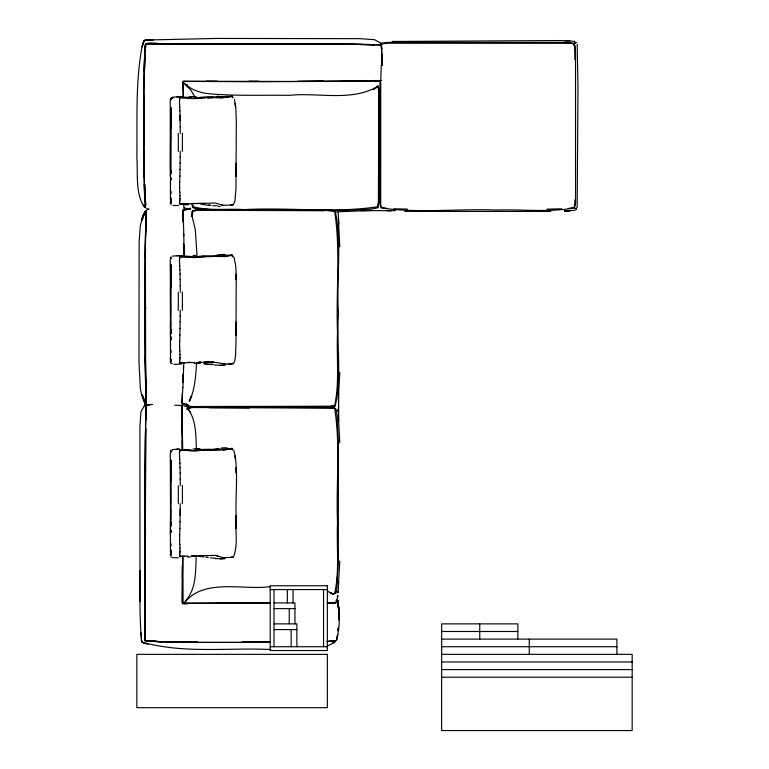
<?xml version="1.0" encoding="UTF-8"?>
<svg xmlns="http://www.w3.org/2000/svg" width="769" height="769" viewBox="0 0 769 769"><rect width="100%" height="100%" fill="white"/><g stroke="black" fill="none" stroke-linecap="round" stroke-linejoin="round"><path stroke-width="1.15" d="M145.033 355.432L146.11 401.966C144.072 338.764 144.139 275.389 146.091 212.186L145.043 258.009M145.485 247.407L145.331 355.432L146.389 402.139L145.812 389.835M145.091 601.569L145.12 526.65M145.408 257.98L145.697 386.403M170.92 472.752L171.006 460.112M170.92 120.435L171.006 107.795M182.272 601.685L182.686 557.208M191.375 216.435L192.029 211.09L197.229 209.812L330.535 210.216L335.188 210.889C342.205 243.946 336.197 279.791 338.475 313.492C336.332 343.839 342.08 376.397 335.178 406.051L330.487 406.686L191.394 406.868L186.857 406.205L185.367 404.475M233.315 204.881L234.939 201.218L235.977 187.934L236.314 120.733L235.727 107.064L234.439 99.288M233.315 363.766L234.68 361.517L235.602 355.047L236.025 341.378L236.198 274.225L235.727 265.939L234.007 257.24M233.315 557.208C238.736 544.462 234.632 529.034 236.121 515.432C235.227 493.919 238.717 471.82 234.007 450.682M338.495 420.989L338.543 393.42L338.629 420.989M379.992 82.331L379.992 202.949L381.107 207.947C418.942 213.359 458.151 208.562 496.428 210.052C522.247 209.158 549.047 212.58 574.453 207.947L575.568 202.949L575.548 53.57L575.116 45.919L573.299 43.074L564.023 42.41L387.153 42.401L382.251 43.074L381.011 44.938L376.493 44.717M380.751 82.398L380.722 204.89L381.578 207.419L387.345 208.495M144.159 170.295L144.264 190.462L145.303 202.468M145.12 601.473L145.139 586.699M170.507 478.933L170.41 552.036M144.178 96.106L144.188 145.014M144.87 626.456L144.908 640.462L146.639 641.086L184.502 642.403L269.813 642.423M236.035 176.361L236.121 163.115M236.054 328.584L236.035 335.236L236.121 321.99M236.035 528.688L236.121 515.432M144.908 403.139L144.716 400.678C143.457 403.667 146.158 403.965 146.197 402.725M182.561 577.807L182.83 603.29L270.159 603.031M182.945 557.496L182.695 603.213L269.986 602.915M145.408 247.445L145.716 227.422M182.32 565.888L182.224 603.338M182.407 577.702L182.493 565.542M574.827 59.588L574.827 50.408M145.322 619.478L145.466 526.486M171.045 107.881L170.968 173.688M170.535 315.78L170.247 259.538M170.958 333.669L170.997 264.555L171.112 287.693M171.045 460.198L170.968 526.015M180.196 157.126L180.244 151.301M180.196 316.001L180.244 310.176M180.244 503.618L180.119 515.374M145.264 619.016L145.408 570.185M170.391 169.401L170.516 139.775M170.901 179.975L170.92 177.937M170.391 328.276L170.507 285.491M170.891 339.869L170.92 336.812M170.901 532.292L170.92 530.254M378.733 98.74L378.8 91.915M144.995 615.479L145.235 640.808L161.865 641.971L184.55 642.413L269.717 642.442M170.497 169.382L170.41 199.709M170.305 176.034L170.247 100.652M170.305 334.909L170.583 321.702M180.119 163.057L180.196 156.905M180.119 321.932L180.196 315.78M180.196 509.232L180.023 521.94M381.222 65.307L380.77 80.437M171.054 173.784L171.103 170.468M171.045 333.765L171.103 329.343M170.66 509.213L170.324 534.455M171.054 526.102L171.103 522.795M179.629 187.761L179.706 182.138M179.629 346.636L179.706 341.013M179.629 540.078L179.706 534.465M170.958 180.061L170.987 178.023M170.41 334.89L170.507 356.883M170.939 339.956L170.987 336.899M170.958 532.379L170.987 530.35M180.023 169.622L180.119 162.836M180.023 328.498L180.119 321.711M145.495 237.006L146.427 211.975L145.831 224.058M338.571 581.643L338.36 592.649M144.63 68.95L144.966 57.098M145.735 429.073L145.399 526.63M179.888 176.245L180.023 169.401M179.888 335.13L180.023 328.276M179.888 528.572L180.023 521.718M144.197 71.257L144.437 60.741M181.888 405.003L182.368 441.07M145.735 428.554L145.37 496.303M181.532 406.022L181.532 410.031M183.753 363.112L182.945 387.691M144.457 71.094L144.937 54.734M338.36 583.796L338.418 581.547M182.003 402.956L182.811 387.643M179.706 182.359L179.888 176.024M179.706 341.234L179.888 334.909M182.993 374.388L182.724 382.318M183.291 374.205L183.022 382.049M183.426 369.726L183.522 366.352M179.706 534.676L179.888 528.351M196.191 556.794C195.489 571.617 196.345 588.506 185.906 600.397M146.177 407.397C147.59 405.945 144.62 404.225 145.533 405.551M145.975 419.922L146.12 415.5M146.495 406.628L146.12 415.568M179.533 99.393L179.571 98.48M179.456 102.267L179.513 100.547M179.533 258.278L179.571 257.365M179.456 261.143L179.581 257.538M179.456 454.585L179.59 451.807M179.533 451.72L179.571 450.807M179.879 198.787L179.984 195.691M179.879 357.662L179.984 354.576M179.984 548.018L179.677 553.257M179.504 203.391L179.792 198.642M179.504 362.276L179.792 357.518M179.504 555.718L179.792 550.96M339.783 372.254L338.322 399.726M145.303 640.135L144.908 640.615L146.735 640.644M171.006 199.555L171.074 197.854L171.026 199.642M171.006 551.873L171.074 550.171M339.783 561.024L338.322 587.593M182.282 393.411L181.936 403.619L184.022 403.36M182.224 400.582L182.464 404.004M145.322 50.129L145.793 44.371M170.257 359.498L170.382 356.951M171.026 551.969L171.112 550.268M190.501 208.562L190.722 207.986M144.726 206.563C146.446 213.888 143.832 182.166 144.361 184.368M144.726 52.686L145.456 44.544M577.173 207.351L577.99 87.157L577.173 44.285M145.197 50.081L145.36 47.736M196.46 364.391C195.72 376.858 194.845 389.758 189.376 401.197L190.26 398.938L189.443 401.264M179.513 100.768L179.59 99.48M179.513 259.643L180.09 256.711C197.297 256.856 214.676 257.038 231.796 255.154L232.623 256.798M179.513 453.085L179.581 450.98M381.539 48.956L381.28 44.669M146.235 211.388C146.264 209.553 144.485 212.215 144.361 213.321M179.542 202.439L179.677 200.719M179.542 361.324L179.677 359.594M179.542 554.766L179.879 550.883M179.677 200.94L179.879 198.565M179.677 359.815L179.879 357.441M170.968 99.826L171.054 99.028M170.968 258.701L171.054 257.903L170.968 258.615M170.968 452.143L171.054 451.345L170.968 452.057M170.41 99.768L170.718 98.249L172.448 97.74M170.968 99.73L171.045 98.941M170.41 258.644L171.16 256.692M170.41 452.085L170.718 450.567L172.448 450.067M183.118 211.11L183.522 209.985L184.848 209.966M337.937 630.772L338.35 627.658L337.947 630.763M144.428 212.763L143.601 215.301L144.918 212.359L143.572 215.358M144.63 212.696L146.293 210.408M335.38 640.942L335.342 641.135M179.581 98.874L180.09 97.836C192.894 99.191 205.515 96.644 218.348 97.548M179.581 451.201L180.09 450.153C192.327 451.432 204.371 449.202 216.627 449.788M337.245 596.802L337.783 595.619M334.813 641.327L335.332 641.019M141.573 219.732L143.313 214.859L140.352 225.567L139.122 241.543L138.978 362.699L140.352 388.547L141.573 394.516L144.707 402.379L141.583 394.468M336.514 639.981L337.62 634.877L336.476 640.116M336.966 599.945L337.918 595.696M144.937 212.042L144.755 212.792L145.081 211.706L145.879 211.706L145.13 211.754M143.707 214.58L142.928 217.733L144.207 213.715M336.62 639.808C339.86 628.35 339.715 616.248 338.293 604.521L338.927 611.653L337.937 600.195L338.581 609.452L338.283 602.819M336.38 602.002L336.659 600.983M336.514 599.743L335.736 602.396M143.024 43.458L144.668 40.315L153.473 39.728L144.803 40.286L146.245 40.248C142.698 39.546 143.236 44.852 142.054 46.736C135.286 83.042 137.42 120.224 136.844 156.972C138.036 173.419 135.133 191.846 143.87 206.717M378.04 207.044L378.646 199.882M145.889 44.083L183.656 44.227M232.488 363.324L231.95 364.054M187.04 409.752L188.482 408.022L193 407.532L330.305 407.964L334.63 408.502C340.715 445.809 335.88 485.028 337.524 522.872C336.389 546.105 339.754 570.752 334.63 593.399L332.246 593.879M183.166 97.096L183.051 81.899L183.666 81.245L289.673 81.447L380.991 80.649M183.214 81.379L182.916 89.473M144.197 405.897L140.948 411.819L139.929 426.286L139.968 601.483L139.737 570.454C140.371 594.197 139.189 618.449 141.794 642.019C183.282 653.929 227.98 647.488 270.64 649.507M159.904 43.612C141.102 41.718 145.312 42.776 144.38 60.549C143.986 108.852 142.563 157.289 145.437 205.506M183.368 209.601L183.06 212.984M185.887 600.752L188.28 598.397L185.887 600.772C206.467 578.624 243.34 590.207 269.775 586.728M381.597 44.698L382.635 43.756L387.355 43.247L571.107 43.333M145.966 44.15L145.822 43.708C141.967 85.397 144.418 133.777 144.188 177.351M184.425 602.165L185.906 600.906M145.005 207.303L145.764 207.447L145.139 207.351M145.918 211.042L146.35 210.773L145.841 211.1M232.786 204.967L223.087 205.323L215.214 203.045L188.213 203.737M232.786 363.843L223.644 364.073M232.786 557.285L223.087 557.65L215.214 555.362L191.962 555.949M381.261 44.852L345.271 43.823L146.898 43.622M373.734 89.358L377.166 86.81C350.837 101.729 317.876 92.328 289.125 95.337C262.114 94.914 235.016 96.154 208.082 93.645C201.257 92.732 194.432 90.925 188.78 86.83M574.193 43.516L576.241 42.699M232.305 204.919L230.863 205.294M232.305 557.025L230.863 557.4M232.305 557.246L230.863 557.621M374.195 89.002L377.589 86.561M574.491 43.295L575.049 42.91M574.462 43.006L575.039 42.612M334.919 603.271L335.457 602.906L334.919 603.223M179.686 257.192L183.993 256.798L194.865 257.673L204.727 256.481M179.686 450.634L183.993 450.24M144.928 640.5L145.706 640.481M145.899 43.641L259.73 43.814M186.675 408.368L192.596 407.128L330.535 407.522L334.131 407.772L335.822 408.848L337.024 415.087L338.379 443.011L338.379 560.918L336.639 590.102L335.822 593.062L332.583 594.264M334.65 642.49L327.065 646.085M335.524 602.848L336.188 602.483M575.558 42.804L575.952 42.285M334.996 641.413L332.717 642.596L333.573 642.182M186.55 209.754L182.82 209.985L183.051 222.212M186.607 85.205L187.646 84.753M144.88 639.452L145.187 441.031L146.273 405.753L145.379 405.417L146.495 405.426M145.13 405.225L145.966 405.619M334.967 405.907L330.382 406.513L209.36 406.705L191.568 406.714L187.117 406.08M334.976 593.572L332.448 594.11M185.944 209.466L184.137 209.639L184.973 209.899M574.827 210.283L564.523 211.052M381.001 80.553L374.263 80.514M147.081 209.726L149.119 209.091M145.245 405.311L146.495 405.474M184.041 403.715L183.224 403.975L188.328 404.792M146.014 44.025L152.762 43.977M181.811 405.907L182.714 449.442M145.841 403.283L145.053 403.465M215.666 255.885L217.694 255.356M215.628 255.798L217.694 255.26M380.395 43.506L381.635 43.218M215.195 255.596L218.204 255.135M193.23 210.552L197.383 209.985L249.81 210.408M229.143 96.731L231.796 96.269L232.449 97.096M213.417 449.432L218.204 448.577M188.059 407.849L192.769 407.301L330.43 407.695L334.976 408.32M186.78 209.341L187.751 209.139M228.335 96.913L223.116 97.586M225.567 449.384L232.238 448.298L233.17 450.173M228.643 96.308L216.906 96.865M228.643 255.193L216.906 255.741M228.643 448.635C217.589 450.605 206.227 447.894 195.153 450.49M201.516 450.269L194.865 451.115L185.156 450.278M574.827 41.343L560.293 40.555L392.171 41.468M184.31 204.064L180.254 204.391L179.504 202.209M181.503 363.083L184.31 362.728M183.378 556.285L179.6 555.997M172.544 97.23L179.754 96.711L176.812 96.846M172.544 256.106L179.754 255.587L176.812 255.731M172.544 449.548L178.264 449.106M187.963 555.968L180.254 556.718L179.504 554.526M230.863 205.073L231.95 204.958M181.426 364.083L173.909 364.41M202.593 450.153L219.213 450.125M180.215 97.49L181.542 97.355M180.215 256.375L181.542 256.231M180.215 449.817L181.542 449.682M218.857 254.712L225.019 254.356M195.153 98.172C207.419 95.394 220.021 98.624 232.238 95.981L233.17 97.846M195.999 98.682L207.899 97.442M195.153 257.048C207.419 254.27 220.021 257.5 232.238 254.856L233.17 256.721M150.234 404.581L146.408 404.946L152.656 404.436M327.229 641.452C328.382 641.125 338.033 640.269 334.919 641.567M568.214 208.495L573.982 207.419L574.837 204.89L574.837 199.777M181.772 204.054L184.56 203.814M184.56 362.689L180.465 363.006M182.705 556.295L184.56 556.131M564.686 210.956L569.156 210.581M146.11 405.013L149.196 404.773L146.225 404.994M213.013 97.615L207.592 97.826M212.898 97.519L207.399 97.73M335.101 602.694L327.19 602.838M209.802 97.5L212.532 97.298M188.078 203.689L184.695 203.929L188.309 203.679M371.706 210.389L336.351 211.888M327.094 641.404L335.63 640.817L334.89 641.663M185.108 204.842L188.751 204.621M148.946 39.959L215.964 38.45L360.075 38.661L374.541 39.68L380.463 42.939M380.463 44.881L380.972 44.362M223.116 449.903L231.796 448.596L232.449 449.423M223.116 450.125L231.796 448.817L232.449 449.634M186.223 449.98L188.299 449.884M180.465 556.448L181.772 556.381M187.626 97.932L189.712 97.836M186.425 450.221L188.674 450.211M183.926 403.648L182.628 403.61L182.253 402.475M176.812 449.173L179.754 449.038M221.559 447.923L227.124 447.789M217.223 205.736L212.686 205.746M204.708 362.112L207.986 361.978M204.708 362.334L213.782 361.776M207.986 555.641L191.721 555.824M187.963 362.305L189.847 362.228M189.847 362.449L180.254 363.276L179.504 361.084M178.495 205.515L173.044 205.467M178.495 557.842L172.16 557.621M188.213 362.612L194.682 362.478M561.649 208.793L546.913 209.168M228.431 364.237L230.863 364.179M193.067 448.923L200.209 448.779M171.622 97.932L172.823 97.913M187.348 556.977L190.991 556.891M365.352 80.543L345.118 80.793M364.477 80.745L342.772 80.812M368.774 80.649L370.927 80.61M171.631 98.028L172.842 97.999M196.028 96.538L189.011 96.663M550.844 211.417L404.715 211.417M193.067 255.471L196.028 255.414M184.108 603.55L187.665 603.482M178.264 96.788L183.483 96.702M569.935 210.966L564.648 211.014L567.522 211.014M178.264 255.664L183.483 255.577M187.492 603.79L182.705 603.809M220.097 365.371L225.029 365.294L214.359 365.131M215.57 558.659L225.029 558.736M145.024 307.85L145.947 307.84M220.097 558.813L222.952 558.765M327.757 210.706L334.63 211.225C340.773 250.963 335.861 292.547 337.524 332.804C336.389 356.845 339.763 382.26 334.621 405.734L330.257 406.253L191.798 406.513L187.521 405.936L186.242 404.302M217.694 96.385L218.694 96.375M217.694 96.471L218.694 96.461M172.419 363.602L170.728 363.295L170.43 360.921M217.694 448.712L218.694 448.702M342.916 80.985L345.262 80.966M323.316 81.13L297.872 81.264M198.546 362.141L200.574 362.122M198.546 362.362L200.574 362.343M196.105 362.632L199.363 362.603M196.028 448.865L199.008 448.846L197.172 448.846M198.806 362.439C208.034 361.843 216.896 361.959 225.769 364.381M241.822 642.192L269.832 642.115M204.708 203.449L191.721 203.506M360.844 210.677L395.458 210.648M242.35 642.134L269.756 642.048M216.176 43.823L184.781 43.823M259.864 43.795L345.329 43.92L376.637 44.842M324.547 210.725L197.585 210.235L192.731 211.369L192.308 217.656M202.372 256.625L205.006 256.702M200.18 450.067L202.372 450.067M216.704 603.281L270.15 603.242M567.522 40.613L564.648 40.613L569.935 40.67M290.057 44.102L344.166 44.218M224.519 44.218L259.864 44.198M207.111 97.5L222.087 97.865L231.796 96.49L232.449 97.317M316.607 210.418L332.458 210.456L334.976 211.042M202.141 256.375L204.535 256.375M196.095 256.625L197.873 256.625M196.297 256.721L198.085 256.721M199.969 449.827L202.141 449.827M191.721 555.603L195.336 555.603M270.198 589.583L327.354 589.583M274.004 602.915L294.96 602.915L294.96 623.87M274.004 608.625L294.96 608.625M274.004 623.87L296.872 623.87L296.872 646.729M274.004 629.58L296.872 629.58M441.646 631.493L517.854 631.493M441.646 639.106L616.911 639.106L616.911 654.352M270.198 646.729L327.354 646.729M441.646 646.729L616.911 646.729M441.646 654.352L632.156 654.352L632.156 730.55L441.646 730.55L441.646 623.87L517.854 623.87L517.854 639.106M441.646 661.965L632.156 661.965M441.646 669.588L632.156 669.588M441.646 677.21L632.156 677.21M315.713 43.823L332.496 43.852M249.021 81.168L258.461 81.187M190.491 256.625L192.375 256.625M190.664 256.711L192.558 256.711M342.916 44.218L159.606 43.92M249.175 407.954L209.091 407.724M327.286 603.136L333.496 603.252M217.502 81.206L206.448 81.13M200.238 363.535L194.192 363.468M197.393 642.086L170.218 641.731M197.373 642.182L165.306 641.731M197.739 210.254L202.43 210.312M380.53 81.043L259.662 81.774L183.33 81.379L183.282 97.048M359.681 44.515L374.272 45.006M220.165 97.605L222.087 97.644M222.404 449.356L216.906 449.183M219.213 449.913L222.087 449.961M407.483 209.139L393.911 208.793M359.988 44.515L362.161 44.564M218.146 206.438L220.097 206.486M215.214 558.131L210.379 557.881M180.254 204.179L181.503 204.208M378.963 44.919L379.809 44.938M379.675 45.236L380.453 45.256M184.147 97.096L191.385 97.673M184.147 255.971L191.385 256.548M184.147 449.423L191.385 449.99M162.009 641.923L145.802 640.904M217.214 96.221L218.55 96.692M174.726 405.225L181.561 405.455M157.155 641.461L148.994 641M150.234 640.981L157.203 641.336M214.878 256.471L225.182 256.567L231.796 255.366L232.449 256.192M193.942 98.72L188.395 98.163M187.376 404.465L185.694 404.196M386.394 210.581L390.873 210.956M212.686 364.621L208.216 364.17M145.793 405.619L145.889 405.638M210.86 364.093L213.167 364.285M198.796 556.343L203.67 556.939M208.697 204.939L210.86 205.217M210.379 205.563L206.063 204.977M204.285 363.814L208.937 364.477M200.815 204.227L205.265 204.852M206.726 364.189L208.908 364.506M206.063 557.294L208.216 557.612M203.67 363.497L206.063 363.852M186.415 404.215L187.069 404.34M221.088 204.804L222.75 205.14M189.635 209.197L184.416 207.966M146.552 208.687L148.609 209.206M215.849 555.458L217.733 555.987M144.726 643.336L148.004 644.307M188.328 208.659L190.452 209.389M575.943 209.293L576.269 208.591M143.034 642.711L144.745 643.317L141.832 642.048L141.458 640.077L141.554 641.557L140.967 632.868M183.878 208.255L184.358 208.447M145.466 405.148C146.052 444.088 143.89 486.815 145.062 526.496M327.421 591.159L332.689 593.735M183.762 405.628L185.3 406.532M575.001 208.428L576.135 208.832M180.254 363.055L179.6 362.555M186.165 406.234L187.155 406.849M186.569 406.224L187.473 406.811M574.626 208.13L576.577 209.206L576.241 207.774M171.141 204.737L170.43 202.045M171.141 557.064L170.43 554.362M572.924 43.756L574.558 46.38L574.818 49.274M194.97 97.211L190.914 90.194L184.147 83.215M188.011 86.955L184.195 83.167M179.927 204.15L179.504 203.131M179.927 363.026L179.504 362.016M179.927 556.477L179.504 555.458M190.616 412.626L187.819 408.772C196.537 420.316 195.749 435.956 196.412 449.73M377.714 86.224L378.819 91.732L378.396 202.372L377.858 206.698C334.313 213.446 288.548 207.13 244.552 209.591C227.653 208.447 209.293 211.177 192.961 206.698L192.481 204.314M377.992 85.417L379.223 91.328L378.838 202.603L378.579 206.198L377.512 207.89L371.273 209.091L343.349 210.446L225.442 210.446L196.258 208.707L193.288 207.89L192.087 204.65M146.254 403.571L144.822 403.61L144.332 401.812M144.947 207.063L143.765 204.785L144.168 205.64M183.964 207.803L183.541 203.698M144.649 401.927L142.919 396.083L144.188 400.111M192.894 205.727L193.269 206.774M192.788 207.044L192.25 204.516M192.481 217.963L195.307 229.633L197.008 255.443M143.274 398.553L142.159 394.718L143.294 398.669M337.322 409.589L337.851 411.54M338.168 212.234L338.879 224.154M378.511 86.791L379.059 91.501L378.646 196.633M144.947 403.196L144.793 400.726M181.849 405.551L181.705 409.867M170.305 202.103L170.41 203.035M170.305 360.978L170.41 361.911M170.305 554.42L170.41 555.353M235.199 103.69L235.593 107.035L235.256 103.584M235.199 456.007L235.593 459.362L235.256 455.911M171.103 202.747L170.968 200.411M381.78 48.966L381.405 45.409L382.222 65.057L381.414 45.14M171.103 202.833L170.978 200.498M145.485 207.13C145.572 208.255 144.255 207.505 144.774 206.611M338.322 414.654L339.783 442.896M338.322 217.598L339.783 246.791M179.562 104.18L179.725 107.256M179.562 263.065L179.725 266.132M179.562 456.507L179.725 459.574M381.366 44.967L381.559 48.995M144.966 193.509L144.63 184.281M179.725 107.035L179.908 110.89M179.811 192.039L179.984 195.912M179.725 265.911L179.908 269.765M179.811 350.914L179.984 354.788M179.725 459.362L179.908 463.217M179.811 544.356L179.984 548.239M236.314 279.608L236.064 274.235L236.227 279.608M236.314 473.05L236.064 467.677L236.227 473.05M381.799 54.291L382.097 65.557M179.456 102.046L179.562 104.401M179.456 260.922L179.562 263.286M179.456 454.364L179.562 456.728M179.629 187.54L179.811 192.26M179.629 346.415L179.811 351.135M179.629 539.857L179.811 544.577M171.016 191.308L171.103 193.548M171.016 350.183L171.103 352.423M171.016 543.625L171.103 545.865M144.745 184.387L144.947 190.154M179.908 110.669L180.148 120.743M179.908 269.554L180.052 274.245M179.908 462.996L180.052 467.687M170.968 359.286L171.103 361.622L170.978 359.373M170.968 552.728L171.103 555.064L170.978 552.815M183.368 218.319L183.81 235.718M183.32 221.539L182.878 210.629M337.255 591.073L337.303 592.909M183.618 233.536L183.676 235.747M381.866 56.368L382.078 65.423L381.895 56.416M170.439 264.632L170.487 266.747M183.791 235.679L184.147 255.568M181.869 415.433L181.917 417.586M338.745 612.73L338.869 619.795L338.745 616.334M183.839 244.657L183.983 255.596M183.522 243.417L183.695 255.558M180.052 115.148L180.206 126.837M180.052 274.024L180.148 279.628M180.052 467.465L180.148 473.07M338.754 612.739L338.869 619.795L338.754 615.104M171.112 128.817L171.006 120.522M171.112 481.134L171.006 472.848M170.631 139.775L170.507 126.616M382.145 56.07L382.251 65.086M179.581 98.653L179.59 99.701M182.051 424.027L182.436 449.298M180.148 279.407L180.206 285.712M180.148 472.848L180.206 479.154M180.206 126.616L180.254 133.441M182.061 441.243L182.118 449.442M180.206 285.491L180.254 292.326M180.206 478.933L180.254 485.768M170.247 452.979L170.593 503.618M529.283 639.106L529.283 654.352M479.75 623.87L479.75 639.106M323.538 589.583L323.538 646.729M293.056 589.583L293.056 602.915M291.153 629.58L291.153 646.729M289.25 608.625L289.25 623.87M287.346 589.583L287.346 602.915M274.004 589.583L274.004 646.729M145.081 526.63L145.081 570.185M144.755 401.091L144.755 405.878M182.378 133.181A615.979 310.292 89.9 0 1 182.368 151.378M178.293 133.489A615.344 305.591 89.9 0 1 178.283 151.445M182.378 485.499A615.979 310.292 89.9 0 1 182.368 503.705M178.293 485.806A615.344 305.591 89.9 0 1 178.283 503.772M182.378 292.057A615.979 310.292 89.9 0 1 182.368 310.253M178.293 292.364A615.344 305.591 89.9 0 1 178.283 310.33M143.649 41.786L143.13 43.506L143.986 41.074L143.668 41.805M143.063 43.429L142.054 46.736L143.063 43.429M143.313 216.233L142.159 219.982L143.294 216.281M191.596 395.516L190.366 398.938L191.644 395.602M144.005 41.065L143.64 41.776L144.005 41.065M327.354 585.767L270.198 585.767L270.198 650.536L327.354 650.536L327.354 585.767M327.354 654.352L136.844 654.352L136.844 707.691L327.354 707.691L327.354 654.352M143.313 307.84L143.313 307.84M332.602 593.86L330.141 592.524L332.602 593.86M145.524 202.18L145.303 199.104L145.735 205.352L145.533 202.189M338.61 609.442L338.245 603.069L338.6 609.433M338.591 609.365L338.235 602.733L338.6 609.356"/></g></svg>
